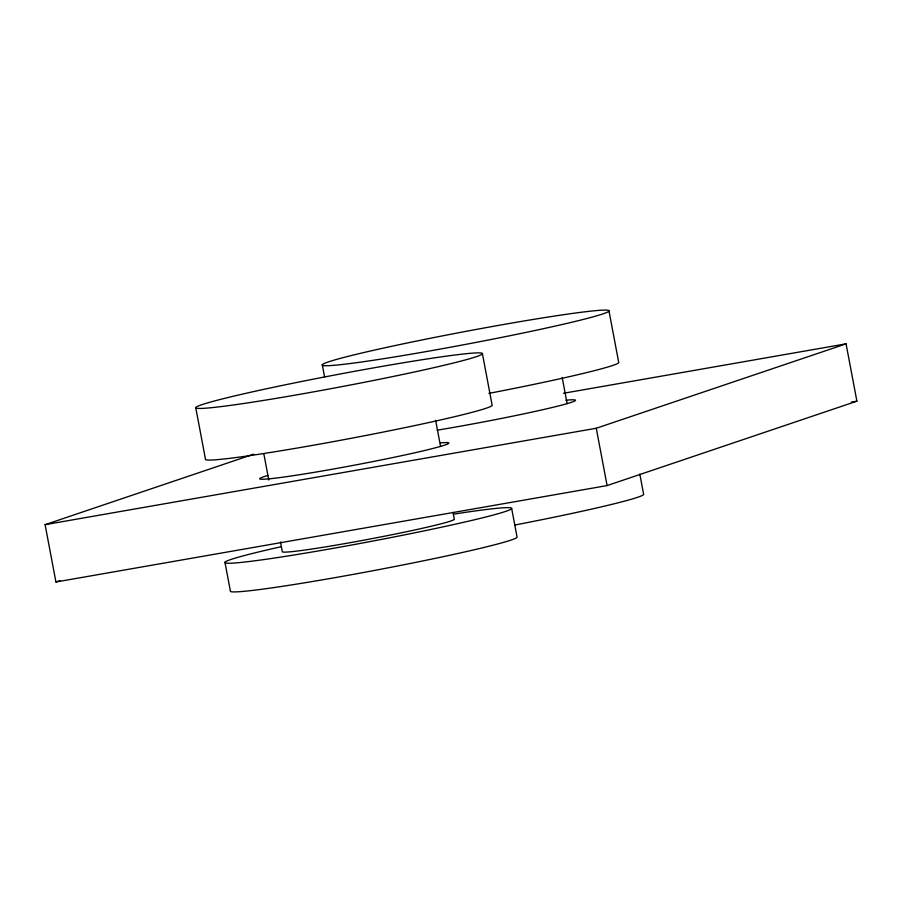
<?xml version="1.0" encoding="UTF-8"?>
<svg xmlns="http://www.w3.org/2000/svg" width="902" height="902" viewBox="0 0 902 902"><rect width="100%" height="100%" fill="white"/><g stroke="black" fill="none" stroke-linecap="round" stroke-linejoin="round"><path stroke-width="1.35" d="M563.558 393.261L846.065 343.842L856.9 401.164L607.102 485.58L55.935 581.993L45.1 524.671L253.71 454.168M55.935 581.993L59.915 580.64M45.1 524.671L596.267 428.258L846.065 343.842M851.364 402.134L856.9 401.164M609.008 311.077A145.977 6.37 -10.7 0 1 390.002 357.677A145.977 6.37 -10.7 0 1 397.929 344.959A145.977 6.37 -10.7 0 1 609.008 311.077L618.761 362.66A145.977 6.37 -10.7 0 1 488.873 393.396M639.8 474.024L643.667 494.499A145.977 6.37 -10.7 0 1 515.177 524.964M596.267 428.258L607.102 485.58M562.194 377.521L567.132 403.656M482.446 353.843A145.977 6.37 -10.7 0 1 263.429 400.443A145.977 6.37 -10.7 0 1 271.355 387.736A145.977 6.37 -10.7 0 1 482.446 353.843L492.188 405.438A145.977 6.37 -10.7 0 1 344.248 439.601A145.977 6.37 -10.7 0 1 205.453 459.095L195.711 407.501M511.682 508.604L517.105 537.265A145.977 6.37 -10.7 0 1 369.155 571.44A145.977 6.37 -10.7 0 1 230.371 590.923L224.948 562.273M435.621 420.287L440.559 446.434M453.041 512.46L454.337 519.338A87.584 3.822 -10.7 0 1 365.569 539.847A87.584 3.822 -10.7 0 1 282.303 551.539L280.477 541.91M322.273 364.735L324.585 376.946M263.846 453.864L268.785 479.999M565.87 400.229A96.345 4.206 -10.7 0 1 546.939 408.741A96.345 4.206 -10.7 0 1 437.199 430.175M440.796 442.871A96.345 4.206 -10.7 0 1 353.888 465.263A96.345 4.206 -10.7 0 1 267.973 475.433M454.27 514.039A145.977 6.37 -10.7 0 1 474.734 519.71A145.977 6.37 -10.7 0 1 262.741 559.736A145.977 6.37 -10.7 0 1 281.368 546.68"/></g></svg>
